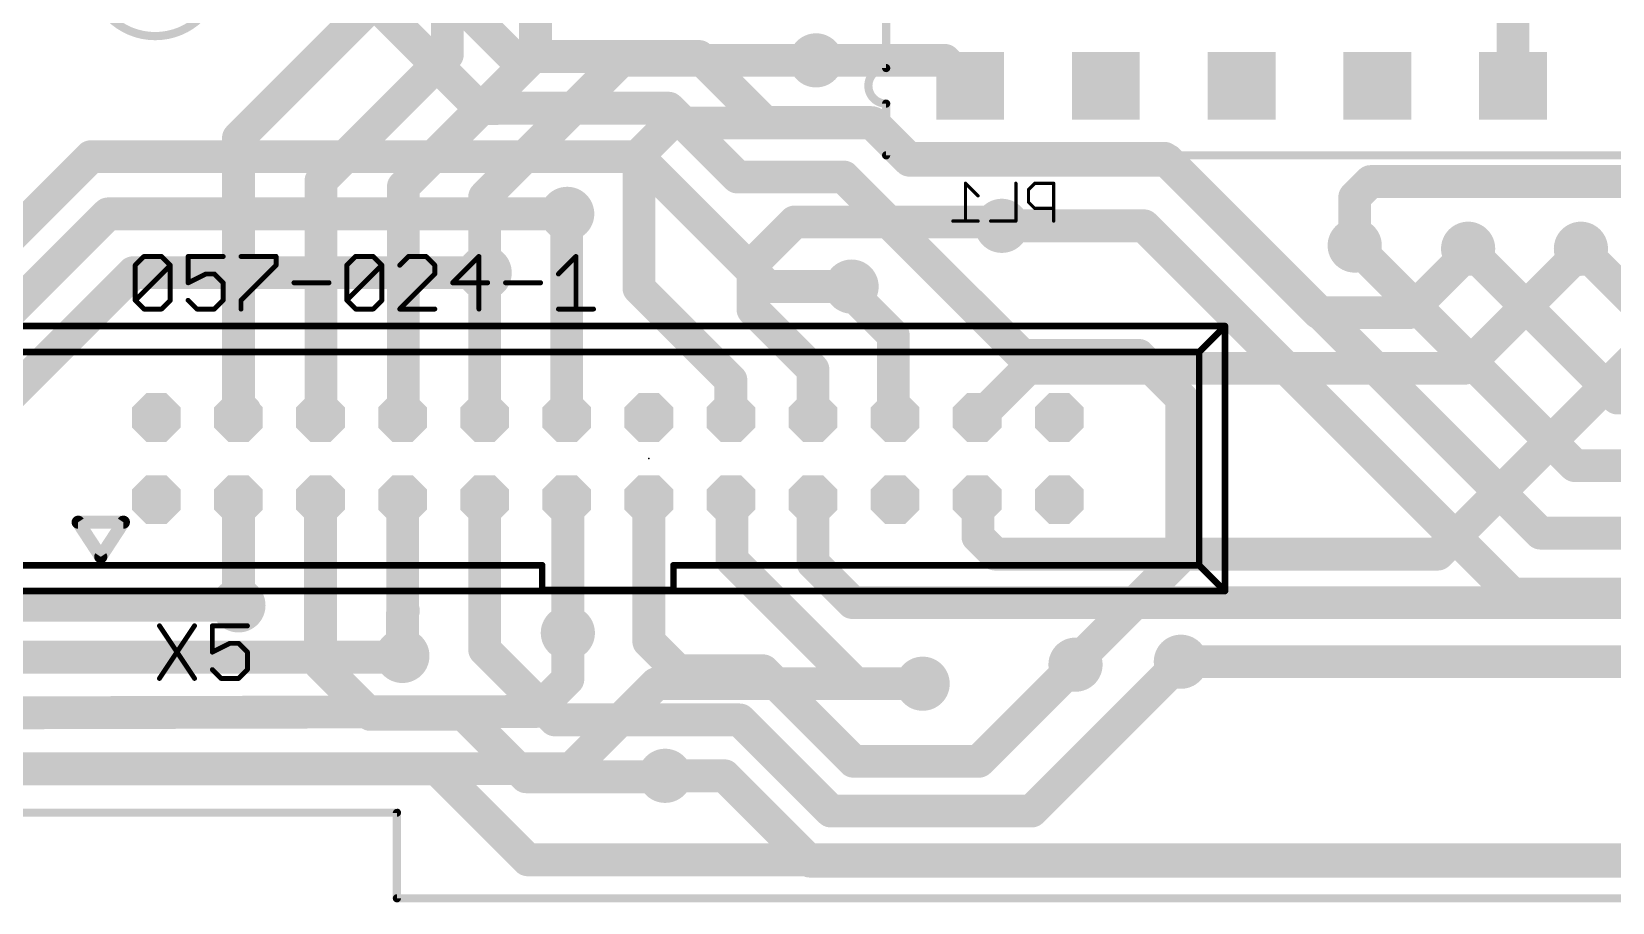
# Model space of a CAD drawing. Extents: x -4 to 118, y -3 to 69.
# Drawn here: x 22.42 to 71.33, y -2.78 to 24.17 of the extents above; entities that cross this region are included whole.
import ezdxf

# ---------------------------------------------------------------- set-up
doc = ezdxf.new("R2010")
doc.units = 0
for name, color, linetype in [('1', 22, 'CONTINUOUS'), ('16', 175, 'CONTINUOUS'), ('17', 82, 'CONTINUOUS'), ('18', 82, 'CONTINUOUS'), ('20', 7, 'CONTINUOUS'), ('21', 253, 'CONTINUOUS'), ('22', 253, 'CONTINUOUS'), ('23', 7, 'CONTINUOUS'), ('25', 253, 'CONTINUOUS'), ('26', 253, 'CONTINUOUS'), ('27', 253, 'CONTINUOUS')]:
    doc.layers.add(name, color=color, linetype=linetype)

# ---------------------------------------------------------------- blocks, each defined once
blk = doc.blocks.new('SQUAREP')
blk.add_solid([(-0.5, -0.5), (0.5, -0.5), (-0.5, 0.5), (0.5, 0.5)])
blk = doc.blocks.new('OCTAGONP')
at = {"const_width": 0.5}
blk.add_lwpolyline([(-0.25, -0.1036), (-0.25, 0.1036), (-0.1036, 0.25), (0.1036, 0.25), (0.25, 0.1036), (0.25, -0.1036), (0.1036, -0.25), (-0.1036, -0.25), (-0.25, -0.1036), (-0.25, 0.1036)], dxfattribs=at)
blk = doc.blocks.new('ROUNDV')
at = {"const_width": 0.5}
blk.add_lwpolyline([(0, -0.25, 1), (0, 0.25, 1), (0, -0.25)], format="xyb", dxfattribs=at)

msp = doc.modelspace()

# ---------------------------------------------------------------- linework, layer by layer
at = {"layer": '1', "const_width": 1.016}
for points in [[(35.28, 25.43), (37.31, 23.4)], [(32.92, 25.17), (36.29, 21.8)], [(68.26, 22.492), (68.26, 24.73)], [(43.07, 23.4), (37.31, 23.4)], [(45.115, 21.355), (43.07, 23.4)], [(46.69, 23.28), (50.672, 23.28)], [(50.672, 23.28), (51.46, 22.492)], [(36.29, 21.8), (36.81, 21.8)], [(36.29, 21.79), (36.8, 21.79)], [(36.81, 21.8), (36.8, 21.79)], [(42.13, 21.8), (36.81, 21.8)], [(44.26, 19.67), (42.13, 21.8)], [(45.115, 21.355), (48.415, 21.355)], [(48.415, 21.355), (49.58, 20.19)], [(18.17, 14.22), (24.25, 20.3)], [(41.18, 20.3), (24.25, 20.3)], [(45.2, 16.28), (41.18, 20.3)], [(49.58, 20.19), (57.57, 20.19)], [(57.57, 20.19), (69.11, 8.65)], [(47.55, 19.67), (44.26, 19.67)], [(53.07, 14.15), (47.55, 19.67)], [(24.78, 18.53), (17.92, 11.67)], [(38.99, 18.53), (24.78, 18.53)], [(52.44, 18.16), (56.84, 18.16)], [(56.84, 18.16), (68.24, 6.76)], [(70.17, 10.74), (63.36, 17.55)], [(66.87, 17.45), (67.04, 17.45)], [(71.49, 12.83), (66.87, 17.45)], [(70.36, 17.45), (70.6, 17.45)], [(72.9, 14.91), (70.36, 17.45)], [(25.56, 16.71), (21.42, 12.57)], [(36.436, 16.71), (25.56, 16.71)], [(47.79, 16.28), (45.2, 16.28)], [(56.68, 14.15), (53.07, 14.15)], [(58.01, 12.82), (56.68, 14.15)], [(58.01, 12.82), (58.01, 7.97)], [(74.23, 12.83), (71.49, 12.83)], [(72.28, 10.74), (70.17, 10.74)], [(74.51, 8.65), (69.11, 8.65)], [(58.02, 7.96), (54.72, 4.66)], [(58.01, 7.97), (58.02, 7.96)], [(21.73, 6.414), (28.816, 6.414)], [(68.24, 6.76), (75.17, 6.76)], [(39.01, 4.13), (39.01, 5.56)], [(16.46, 4.81), (33.85, 4.81)], [(33.85, 4.81), (33.89, 4.85)], [(54.72, 4.58), (54.72, 4.66)], [(57.98, 4.67), (75.61, 4.67)], [(38.01, 3.13), (39.01, 4.13)], [(41.75, 3.99), (39.12, 1.36)], [(49.99, 3.99), (41.75, 3.99)], [(18.28, 3.08), (38.01, 3.13)], [(39.12, 1.36), (6.14, 1.36)], [(42.02, 1.14), (43.86, 1.14)], [(43.86, 1.14), (46.5, -1.5)], [(46.5, -1.5), (86.88, -1.5)]]:
    msp.add_lwpolyline(points, dxfattribs=at)
at = {"layer": '1', "const_width": 0.508}
for points in [[(37.31, 23.654, 1), (37.31, 23.146)], [(37.1304, 23.2204, 1), (37.4896, 23.5796)], [(43.2496, 23.5796, 1), (42.8904, 23.2204)], [(43.07, 23.146, 1), (43.07, 23.654)], [(46.69, 23.534, 1), (46.69, 23.026)], [(50.8516, 23.4596, 1), (50.4924, 23.1004)], [(50.672, 23.026, 1), (50.672, 23.534)], [(51.2804, 22.3124, 1), (51.6396, 22.6716)], [(68.006, 22.492, 1), (68.514, 22.492)], [(36.29, 22.054, 1), (36.29, 21.546)], [(36.29, 22.044, 1), (36.29, 21.536)], [(36.1104, 21.6204, 1), (36.4696, 21.9796)], [(36.6204, 21.9696, 1), (36.9796, 21.6104)], [(36.81, 22.054, 1), (36.81, 21.546)], [(36.9896, 21.6204, 1), (36.6304, 21.9796)], [(36.8, 21.536, 1), (36.8, 22.044)], [(36.81, 21.546, 1), (36.81, 22.054)], [(42.3096, 21.9796, 1), (41.9504, 21.6204)], [(42.13, 21.546, 1), (42.13, 22.054)], [(45.115, 21.609, 1), (45.115, 21.101)], [(44.9354, 21.1754, 1), (45.2946, 21.5346)], [(48.5946, 21.5346, 1), (48.2354, 21.1754)], [(48.415, 21.101, 1), (48.415, 21.609)], [(24.25, 20.554, 1), (24.25, 20.046)], [(24.4296, 20.1204, 1), (24.0704, 20.4796)], [(41.3596, 20.4796, 1), (41.0004, 20.1204)], [(41.18, 20.046, 1), (41.18, 20.554)], [(49.58, 20.444, 1), (49.58, 19.936)], [(49.4004, 20.0104, 1), (49.7596, 20.3696)], [(57.7496, 20.3696, 1), (57.3904, 20.0104)], [(57.57, 19.936, 1), (57.57, 20.444)], [(44.26, 19.924, 1), (44.26, 19.416)], [(44.0804, 19.4904, 1), (44.4396, 19.8496)], [(47.7296, 19.8496, 1), (47.3704, 19.4904)], [(47.55, 19.416, 1), (47.55, 19.924)], [(24.78, 18.784, 1), (24.78, 18.276)], [(24.9596, 18.3504, 1), (24.6004, 18.7096)], [(38.99, 18.276, 1), (38.99, 18.784)], [(52.44, 18.414, 1), (52.44, 17.906)], [(57.0196, 18.3396, 1), (56.6604, 17.9804)], [(56.84, 17.906, 1), (56.84, 18.414)], [(63.5396, 17.7296, 1), (63.1804, 17.3704)], [(66.87, 17.704, 1), (66.87, 17.196)], [(67.0496, 17.6296, 1), (66.6904, 17.2704)], [(67.04, 17.196, 1), (67.04, 17.704)], [(70.36, 17.704, 1), (70.36, 17.196)], [(70.5396, 17.6296, 1), (70.1804, 17.2704)], [(70.6, 17.196, 1), (70.6, 17.704)], [(25.56, 16.964, 1), (25.56, 16.456)], [(25.7396, 16.5304, 1), (25.3804, 16.8896)], [(36.436, 16.456, 1), (36.436, 16.964)], [(45.2, 16.534, 1), (45.2, 16.026)], [(45.0204, 16.1004, 1), (45.3796, 16.4596)], [(47.79, 16.026, 1), (47.79, 16.534)], [(53.07, 14.404, 1), (53.07, 13.896)], [(52.8904, 13.9704, 1), (53.2496, 14.3296)], [(56.8596, 14.3296, 1), (56.5004, 13.9704)], [(56.68, 13.896, 1), (56.68, 14.404)], [(58.264, 12.82, 1), (57.756, 12.82)], [(57.8304, 12.6404, 1), (58.1896, 12.9996)], [(71.49, 13.084, 1), (71.49, 12.576)], [(71.3104, 12.6504, 1), (71.6696, 13.0096)], [(70.17, 10.994, 1), (70.17, 10.486)], [(69.9904, 10.5604, 1), (70.3496, 10.9196)], [(69.11, 8.904, 1), (69.11, 8.396)], [(68.9304, 8.4704, 1), (69.2896, 8.8296)], [(58.1896, 8.1496, 1), (57.8304, 7.7904)], [(58.1996, 7.7804, 1), (57.8404, 8.1396)], [(57.8404, 7.7804, 1), (58.1996, 8.1396)], [(57.756, 7.97, 1), (58.264, 7.97)], [(28.816, 6.16, 1), (28.816, 6.668)], [(68.24, 7.014, 1), (68.24, 6.506)], [(68.0604, 6.5804, 1), (68.4196, 6.9396)], [(39.264, 5.56, 1), (38.756, 5.56)], [(33.6704, 4.9896, 1), (34.0296, 4.6304)], [(34.0696, 4.6704, 1), (33.7104, 5.0296)], [(33.85, 4.556, 1), (33.85, 5.064)], [(54.974, 4.66, 1), (54.466, 4.66)], [(54.5404, 4.8396, 1), (54.8996, 4.4804)], [(57.98, 4.924, 1), (57.98, 4.416)], [(39.1896, 3.9504, 1), (38.8304, 4.3096)], [(41.75, 4.244, 1), (41.75, 3.736)], [(41.9296, 3.8104, 1), (41.5704, 4.1696)], [(49.99, 3.736, 1), (49.99, 4.244)], [(54.466, 4.58, 1), (54.974, 4.58)], [(38.756, 4.13, 1), (39.264, 4.13)], [(37.8304, 3.3096, 1), (38.1896, 2.9504)], [(38.0106, 2.876, 1), (38.0094, 3.384)], [(38.9404, 1.5396, 1), (39.2996, 1.1804)], [(39.12, 1.106, 1), (39.12, 1.614)], [(42.02, 1.394, 1), (42.02, 0.886)], [(44.0396, 1.3196, 1), (43.6804, 0.9604)], [(43.86, 0.886, 1), (43.86, 1.394)], [(46.5, -1.246, 1), (46.5, -1.754)], [(46.3204, -1.6796, 1), (46.6796, -1.3204)]]:
    msp.add_lwpolyline(points, format="xyb", dxfattribs=at)
at = {"layer": '16', "const_width": 1.016}
for points in [[(35.28, 25.52), (35.28, 23.46)], [(38.01, 25.56), (38.01, 23.46)], [(28.816, 20.876), (33.02, 25.08)], [(35.28, 23.46), (31.37, 19.55)], [(38.01, 23.46), (33.92, 19.37)], [(40.66, 23.28), (36.436, 19.056)], [(46.69, 23.28), (40.66, 23.28)], [(42.2, 21.34), (41.21, 20.35)], [(45.45, 21.34), (42.2, 21.34)], [(48.46, 21.34), (45.45, 21.34)], [(49.55, 20.25), (48.46, 21.34)], [(28.816, 12.228), (28.816, 20.876)], [(41.21, 16.23), (41.21, 20.35)], [(57.47, 20.25), (49.55, 20.25)], [(62.25, 15.47), (57.47, 20.25)], [(31.37, 19.55), (31.37, 12.242)], [(33.92, 19.37), (33.92, 12.252)], [(63.36, 19.04), (63.85, 19.53)], [(63.85, 19.53), (83.67, 19.53)], [(36.436, 19.056), (36.436, 16.71)], [(63.36, 17.55), (63.36, 19.04)], [(38.976, 18.286), (38.99, 18.3)], [(38.976, 12.228), (38.976, 18.286)], [(38.99, 18.3), (38.99, 18.53)], [(44.74, 16.99), (46.03, 18.28)], [(46.03, 18.28), (52.32, 18.28)], [(52.32, 18.28), (52.44, 18.16)], [(63.33, 17.52), (63.36, 17.55)], [(65.03, 15.47), (66.97, 17.41)], [(75.31, 17.38), (65.93, 8)], [(66.75, 13.75), (70.38, 17.38)], [(66.91, 17.41), (66.87, 17.45)], [(66.97, 17.41), (66.91, 17.41)], [(70.38, 17.43), (70.36, 17.45)], [(70.38, 17.38), (70.38, 17.43)], [(36.436, 12.228), (36.436, 16.71)], [(44.74, 15.57), (44.74, 16.99)], [(44.056, 13.384), (41.21, 16.23)], [(47.79, 16.28), (47.79, 16.06)], [(47.79, 16.06), (49.08, 14.77)], [(46.596, 13.714), (44.74, 15.57)], [(62.25, 15.47), (65.03, 15.47)], [(49.08, 14.77), (49.08, 12.284)], [(46.596, 12.228), (46.596, 13.714)], [(51.75, 12.25), (53.25, 13.75)], [(53.25, 13.75), (66.75, 13.75)], [(44.056, 12.228), (44.056, 13.384)], [(29.02, 12.432), (28.816, 12.228)], [(31.37, 12.242), (31.356, 12.228)], [(33.92, 12.252), (33.896, 12.228)], [(44.25, 12.25), (44.056, 12.228)], [(49.08, 12.284), (49.136, 12.228)], [(51.75, 12.25), (51.676, 12.228)], [(28.816, 9.688), (28.816, 6.414)], [(31.5, 9.5), (31.356, 9.688)], [(31.356, 9.688), (31.356, 4.584)], [(33.896, 9.688), (33.896, 6.274)], [(36.436, 9.688), (36.436, 5.044)], [(39.01, 9.654), (38.976, 9.688)], [(39.01, 5.56), (39.01, 9.654)], [(41.516, 9.688), (41.516, 5.294)], [(44.09, 9.654), (44.056, 9.688)], [(44.09, 7.82), (44.09, 9.654)], [(46.596, 7.724), (46.596, 9.688)], [(51.7, 9.664), (51.676, 9.688)], [(51.7, 8.54), (51.7, 9.664)], [(51.7, 8.54), (52.24, 8)], [(47.92, 3.99), (44.09, 7.82)], [(65.93, 8), (52.24, 8)], [(46.596, 7.724), (47.82, 6.5)], [(28.816, 6.414), (28.83, 6.4)], [(47.82, 6.5), (74.9, 6.5)], [(33.896, 6.274), (33.89, 4.85)], [(33.896, 6.274), (33.92, 6.25)], [(36.436, 5.044), (38.61, 2.87)], [(41.516, 5.294), (42.42, 4.39)], [(31.356, 4.584), (32.9, 3.04)], [(42.42, 4.39), (45.05, 4.39)], [(45.05, 4.39), (47.85, 1.59)], [(51.73, 1.59), (54.72, 4.58)], [(53.36, 0.05), (57.98, 4.67)], [(49.99, 3.99), (47.92, 3.99)], [(32.9, 3.04), (35.79, 3.04)], [(35.79, 3.04), (37.72, 1.11)], [(38.61, 2.87), (44.33, 2.87)], [(44.33, 2.87), (47.15, 0.05)], [(47.85, 1.59), (51.73, 1.59)], [(21.9, 1.35), (35, 1.35)], [(35, 1.35), (35, 1.31)], [(35, 1.31), (37.77, -1.46)], [(37.72, 1.11), (41.99, 1.11)], [(41.99, 1.11), (42.02, 1.14)], [(47.15, 0.05), (53.36, 0.05)], [(37.77, -1.46), (86.81, -1.46)]]:
    msp.add_lwpolyline(points, dxfattribs=at)
at = {"layer": '16', "const_width": 0.508}
for points in [[(35.026, 23.46, 1), (35.534, 23.46)], [(35.4596, 23.2804, 1), (35.1004, 23.6396)], [(37.756, 23.46, 1), (38.264, 23.46)], [(38.1896, 23.2804, 1), (37.8304, 23.6396)], [(40.66, 23.534, 1), (40.66, 23.026)], [(40.8396, 23.1004, 1), (40.4804, 23.4596)], [(46.69, 23.026, 1), (46.69, 23.534)], [(42.2, 21.594, 1), (42.2, 21.086)], [(42.3796, 21.1604, 1), (42.0204, 21.5196)], [(45.45, 21.594, 1), (45.45, 21.086)], [(45.45, 21.086, 1), (45.45, 21.594)], [(48.6396, 21.5196, 1), (48.2804, 21.1604)], [(48.46, 21.086, 1), (48.46, 21.594)], [(29.07, 20.876, 1), (28.562, 20.876)], [(28.6364, 21.0556, 1), (28.9956, 20.6964)], [(41.464, 20.35, 1), (40.956, 20.35)], [(41.0304, 20.5296, 1), (41.3896, 20.1704)], [(49.55, 20.504, 1), (49.55, 19.996)], [(49.3704, 20.0704, 1), (49.7296, 20.4296)], [(57.6496, 20.4296, 1), (57.2904, 20.0704)], [(57.47, 19.996, 1), (57.47, 20.504)], [(31.624, 19.55, 1), (31.116, 19.55)], [(31.1904, 19.7296, 1), (31.5496, 19.3704)], [(34.174, 19.37, 1), (33.666, 19.37)], [(33.7404, 19.5496, 1), (34.0996, 19.1904)], [(63.85, 19.784, 1), (63.85, 19.276)], [(64.0296, 19.3504, 1), (63.6704, 19.7096)], [(36.69, 19.056, 1), (36.182, 19.056)], [(36.2564, 19.2356, 1), (36.6156, 18.8764)], [(63.614, 19.04, 1), (63.106, 19.04)], [(63.1804, 19.2196, 1), (63.5396, 18.8604)], [(39.23, 18.286, 1), (38.722, 18.286)], [(38.7964, 18.4656, 1), (39.1556, 18.1064)], [(39.244, 18.53, 1), (38.736, 18.53)], [(39.1696, 18.1204, 1), (38.8104, 18.4796)], [(46.03, 18.534, 1), (46.03, 18.026)], [(46.2096, 18.1004, 1), (45.8504, 18.4596)], [(52.4996, 18.4596, 1), (52.1404, 18.1004)], [(52.2604, 17.9804, 1), (52.6196, 18.3396)], [(52.32, 18.026, 1), (52.32, 18.534)], [(38.736, 18.3, 1), (39.244, 18.3)], [(63.1504, 17.6996, 1), (63.5096, 17.3404)], [(63.106, 17.55, 1), (63.614, 17.55)], [(63.5396, 17.3704, 1), (63.1804, 17.7296)], [(67.0496, 17.6296, 1), (66.6904, 17.2704)], [(66.91, 17.664, 1), (66.91, 17.156)], [(66.7304, 17.2304, 1), (67.0896, 17.5896)], [(67.1496, 17.2304, 1), (66.7904, 17.5896)], [(66.97, 17.156, 1), (66.97, 17.664)], [(70.5396, 17.6296, 1), (70.1804, 17.2704)], [(70.634, 17.43, 1), (70.126, 17.43)], [(70.126, 17.38, 1), (70.634, 17.38)], [(70.5596, 17.2004, 1), (70.2004, 17.5596)], [(70.2004, 17.2504, 1), (70.5596, 17.6096)], [(36.69, 16.71, 1), (36.182, 16.71)], [(44.994, 16.99, 1), (44.486, 16.99)], [(44.5604, 17.1696, 1), (44.9196, 16.8104)], [(36.182, 16.71, 1), (36.69, 16.71)], [(41.3896, 16.4096, 1), (41.0304, 16.0504)], [(48.044, 16.28, 1), (47.536, 16.28)], [(40.956, 16.23, 1), (41.464, 16.23)], [(47.9696, 16.2396, 1), (47.6104, 15.8804)], [(47.536, 16.06, 1), (48.044, 16.06)], [(44.9196, 15.7496, 1), (44.5604, 15.3904)], [(44.486, 15.57, 1), (44.994, 15.57)], [(62.25, 15.724, 1), (62.25, 15.216)], [(62.0704, 15.2904, 1), (62.4296, 15.6496)], [(64.8504, 15.6496, 1), (65.2096, 15.2904)], [(65.03, 15.216, 1), (65.03, 15.724)], [(49.334, 14.77, 1), (48.826, 14.77)], [(48.9004, 14.5904, 1), (49.2596, 14.9496)], [(46.85, 13.714, 1), (46.342, 13.714)], [(53.25, 14.004, 1), (53.25, 13.496)], [(53.4296, 13.5704, 1), (53.0704, 13.9296)], [(66.75, 13.496, 1), (66.75, 14.004)], [(44.31, 13.384, 1), (43.802, 13.384)], [(43.8764, 13.2044, 1), (44.2356, 13.5636)], [(46.4164, 13.5344, 1), (46.7756, 13.8936)], [(66.5704, 13.9296, 1), (66.9296, 13.5704)], [(29.1996, 12.2524, 1), (28.8404, 12.6116)], [(31.5496, 12.0624, 1), (31.1904, 12.4216)], [(34.0996, 12.0724, 1), (33.7404, 12.4316)], [(44.0274, 12.4804, 1), (44.0846, 11.9756)], [(44.2786, 11.9976, 1), (44.2214, 12.5024)], [(49.2596, 12.4636, 1), (48.9004, 12.1044)], [(51.6036, 12.4715, 1), (51.7484, 11.9845)], [(51.8224, 12.0065, 1), (51.6776, 12.4935)], [(28.6364, 12.4076, 1), (28.9956, 12.0484)], [(28.562, 12.228, 1), (29.07, 12.228)], [(31.1764, 12.4076, 1), (31.5356, 12.0484)], [(31.116, 12.242, 1), (31.624, 12.242)], [(33.7164, 12.4076, 1), (34.0756, 12.0484)], [(33.666, 12.252, 1), (34.174, 12.252)], [(36.182, 12.228, 1), (36.69, 12.228)], [(38.722, 12.228, 1), (39.23, 12.228)], [(43.802, 12.228, 1), (44.31, 12.228)], [(46.342, 12.228, 1), (46.85, 12.228)], [(48.826, 12.284, 1), (49.334, 12.284)], [(48.9564, 12.0484, 1), (49.3156, 12.4076)], [(51.5704, 12.4296, 1), (51.9296, 12.0704)], [(29.07, 9.688, 1), (28.562, 9.688)], [(31.5576, 9.8425, 1), (31.1544, 9.5335)], [(31.61, 9.688, 1), (31.102, 9.688)], [(31.2984, 9.3455, 1), (31.7016, 9.6545)], [(34.15, 9.688, 1), (33.642, 9.688)], [(36.69, 9.688, 1), (36.182, 9.688)], [(39.1556, 9.8676, 1), (38.7964, 9.5084)], [(39.264, 9.654, 1), (38.756, 9.654)], [(38.8304, 9.4744, 1), (39.1896, 9.8336)], [(41.77, 9.688, 1), (41.262, 9.688)], [(44.2356, 9.8676, 1), (43.8764, 9.5084)], [(44.344, 9.654, 1), (43.836, 9.654)], [(43.9104, 9.4744, 1), (44.2696, 9.8336)], [(46.85, 9.688, 1), (46.342, 9.688)], [(51.8556, 9.8676, 1), (51.4964, 9.5084)], [(51.954, 9.664, 1), (51.446, 9.664)], [(51.5204, 9.4844, 1), (51.8796, 9.8436)], [(51.8796, 8.7196, 1), (51.5204, 8.3604)], [(44.2696, 7.9996, 1), (43.9104, 7.6404)], [(51.446, 8.54, 1), (51.954, 8.54)], [(52.24, 8.254, 1), (52.24, 7.746)], [(52.0604, 7.8204, 1), (52.4196, 8.1796)], [(65.7504, 8.1796, 1), (66.1096, 7.8204)], [(65.93, 7.746, 1), (65.93, 8.254)], [(43.836, 7.82, 1), (44.344, 7.82)], [(46.7756, 7.9036, 1), (46.4164, 7.5444)], [(46.342, 7.724, 1), (46.85, 7.724)], [(28.9956, 6.5936, 1), (28.6364, 6.2344)], [(47.82, 6.754, 1), (47.82, 6.246)], [(47.6404, 6.3204, 1), (47.9996, 6.6796)], [(28.562, 6.414, 1), (29.07, 6.414)], [(28.6504, 6.2204, 1), (29.0096, 6.5796)], [(34.0756, 6.4536, 1), (33.7164, 6.0944)], [(34.15, 6.2729, 1), (33.642, 6.2751)], [(33.642, 6.274, 1), (34.15, 6.274)], [(33.7404, 6.0704, 1), (34.0996, 6.4296)], [(36.6156, 5.2236, 1), (36.2564, 4.8644)], [(38.756, 5.56, 1), (39.264, 5.56)], [(41.6956, 5.4736, 1), (41.3364, 5.1144)], [(41.262, 5.294, 1), (41.77, 5.294)], [(31.5356, 4.7636, 1), (31.1764, 4.4044)], [(33.636, 4.8511, 1), (34.144, 4.8489)], [(36.182, 5.044, 1), (36.69, 5.044)], [(42.42, 4.644, 1), (42.42, 4.136)], [(45.2296, 4.5696, 1), (44.8704, 4.2104)], [(45.05, 4.136, 1), (45.05, 4.644)], [(54.8996, 4.4004, 1), (54.5404, 4.7596)], [(58.1596, 4.4904, 1), (57.8004, 4.8496)], [(31.102, 4.584, 1), (31.61, 4.584)], [(42.2404, 4.2104, 1), (42.5996, 4.5696)], [(47.92, 4.244, 1), (47.92, 3.736)], [(47.7404, 3.8104, 1), (48.0996, 4.1696)], [(49.99, 3.736, 1), (49.99, 4.244)], [(32.9, 3.294, 1), (32.9, 2.786)], [(32.7204, 2.8604, 1), (33.0796, 3.2196)], [(35.9696, 3.2196, 1), (35.6104, 2.8604)], [(35.79, 2.786, 1), (35.79, 3.294)], [(38.61, 3.124, 1), (38.61, 2.616)], [(38.4304, 2.6904, 1), (38.7896, 3.0496)], [(44.5096, 3.0496, 1), (44.1504, 2.6904)], [(44.33, 2.616, 1), (44.33, 3.124)], [(47.85, 1.844, 1), (47.85, 1.336)], [(47.6704, 1.4104, 1), (48.0296, 1.7696)], [(51.5504, 1.7696, 1), (51.9096, 1.4104)], [(51.73, 1.336, 1), (51.73, 1.844)], [(35.254, 1.35, 1), (34.746, 1.35)], [(35.1796, 1.4896, 1), (34.8204, 1.1304)], [(34.746, 1.31, 1), (35.254, 1.31)], [(35, 1.096, 1), (35, 1.604)], [(37.72, 1.364, 1), (37.72, 0.856)], [(37.5404, 0.9304, 1), (37.8996, 1.2896)], [(41.8104, 1.2896, 1), (42.1696, 0.9304)], [(42.1996, 0.9604, 1), (41.8404, 1.3196)], [(41.99, 0.856, 1), (41.99, 1.364)], [(47.15, 0.304, 1), (47.15, -0.204)], [(53.36, -0.204, 1), (53.36, 0.304)], [(46.9704, -0.1296, 1), (47.3296, 0.2296)], [(53.1804, 0.2296, 1), (53.5396, -0.1296)], [(37.77, -1.206, 1), (37.77, -1.714)], [(37.5904, -1.6396, 1), (37.9496, -1.2804)]]:
    msp.add_lwpolyline(points, format="xyb", dxfattribs=at)
at = {"layer": '20'}
for points, const_width in [([(26.24, 24.03, 1), (26.24, 28.03, 1), (26.24, 24.03)], 0.254), ([(33.7835, -0.01, 1), (33.6565, -0.01)], 0.127), ([(33.72, -0.0635, 1), (33.72, 0.0635)], 0.127), ([(33.72, -2.5865, 1), (33.72, -2.7135)], 0.127), ([(33.6565, -2.65, 1), (33.7835, -2.65)], 0.127)]:
    msp.add_lwpolyline(points, format="xyb", dxfattribs=dict(at, const_width=const_width))
at = {"layer": '20', "const_width": 0.254}
for points in [[(0, 0), (33.72, 0)], [(33.72, -0.01), (33.72, -2.65)], [(33.72, -2.65), (91.19, -2.65)]]:
    msp.add_lwpolyline(points, dxfattribs=at)
at = {"layer": '21'}
for points, const_width in [([(59.346, 15.058), (21.146, 15.058)], 0.2032), ([(59.346, 15.058), (58.546, 14.258)], 0.2032), ([(59.346, 6.858), (59.346, 15.058)], 0.2032), ([(21.946, 14.258), (58.546, 14.258)], 0.2032), ([(58.546, 14.258), (58.546, 7.658)], 0.2032), ([(23.856, 8.988), (24.556, 7.918)], 0.4064), ([(25.256, 8.988), (23.856, 8.988)], 0.4064), ([(24.556, 7.918), (25.256, 8.988)], 0.4064), ([(21.958, 7.656), (38.214, 7.656)], 0.2032), ([(38.214, 6.894), (38.214, 7.656)], 0.2032), ([(42.278, 6.894), (42.278, 7.656)], 0.2032), ([(42.278, 7.656), (58.534, 7.656)], 0.2032), ([(58.546, 7.658), (59.346, 6.858)], 0.2032), ([(21.146, 6.858), (59.346, 6.858)], 0.2032), ([(42.278, 6.894), (38.214, 6.894)], 0.2032)]:
    msp.add_lwpolyline(points, dxfattribs=dict(at, const_width=const_width))
for points, const_width in [([(59.3968, 15.058, 1), (59.2952, 15.058)], 0.1016), ([(59.3819, 15.0221, 1), (59.3101, 15.0939)], 0.1016), ([(59.346, 15.0072, 1), (59.346, 15.1088)], 0.1016), ([(58.5968, 14.258, 1), (58.4952, 14.258)], 0.1016), ([(58.5101, 14.2939, 1), (58.5819, 14.2221)], 0.1016), ([(58.546, 14.2072, 1), (58.546, 14.3088)], 0.1016), ([(23.941, 9.0436, 1), (23.771, 8.9324)], 0.2032), ([(23.856, 9.0896, 1), (23.856, 8.8864)], 0.2032), ([(25.341, 8.9324, 1), (25.171, 9.0436)], 0.2032), ([(25.256, 8.8864, 1), (25.256, 9.0896)], 0.2032), ([(24.471, 7.9736, 1), (24.641, 7.8624)], 0.2032), ([(24.471, 7.8624, 1), (24.641, 7.9736)], 0.2032), ([(38.2648, 7.656, 1), (38.1632, 7.656)], 0.1016), ([(38.214, 7.6052, 1), (38.214, 7.7068)], 0.1016), ([(42.3288, 7.656, 1), (42.2272, 7.656)], 0.1016), ([(42.278, 7.7068, 1), (42.278, 7.6052)], 0.1016), ([(58.5819, 7.6939, 1), (58.5101, 7.6221)], 0.1016), ([(58.4952, 7.658, 1), (58.5968, 7.658)], 0.1016), ([(58.534, 7.6052, 1), (58.534, 7.7068)], 0.1016), ([(38.214, 6.9448, 1), (38.214, 6.8432)], 0.1016), ([(38.1632, 6.894, 1), (38.2648, 6.894)], 0.1016), ([(42.2272, 6.894, 1), (42.3288, 6.894)], 0.1016), ([(42.278, 6.8432, 1), (42.278, 6.9448)], 0.1016), ([(59.2952, 6.858, 1), (59.3968, 6.858)], 0.1016), ([(59.3101, 6.8221, 1), (59.3819, 6.8939)], 0.1016), ([(59.346, 6.8072, 1), (59.346, 6.9088)], 0.1016)]:
    msp.add_lwpolyline(points, format="xyb", dxfattribs=dict(at, const_width=const_width))
at = {"layer": '22', "const_width": 0.254}
for points in [[(48.86, 29.742), (48.86, 23.042)], [(48.86, 21.942), (48.86, 20.342)], [(48.86, 20.342), (83.46, 20.342)]]:
    msp.add_lwpolyline(points, dxfattribs=at)
at = {"layer": '22'}
for points, const_width in [([(48.86, 23.042, 1), (48.86, 21.942)], 0.254), ([(48.7965, 23.042, 1), (48.9235, 23.042)], 0.127), ([(48.86, 22.9785, 1), (48.86, 23.1055)], 0.127), ([(48.9235, 21.942, 1), (48.7965, 21.942)], 0.127), ([(48.86, 21.8785, 1), (48.86, 22.0055)], 0.127), ([(48.86, 20.4055, 1), (48.86, 20.2785)], 0.127), ([(48.7965, 20.342, 1), (48.9235, 20.342)], 0.127)]:
    msp.add_lwpolyline(points, format="xyb", dxfattribs=dict(at, const_width=const_width))
at = {"layer": '23'}
msp.add_point((41.516, 10.958), dxfattribs=at)
at = {"layer": '25', "const_width": 0.1524}
for points in [[(26.3722, 5.7812), (27.4569, 4.1542)], [(27.4569, 5.7812), (26.3722, 4.1542)], [(29.094, 5.7812), (28.0094, 5.7812)], [(28.0094, 5.7812), (28.0094, 4.9677)], [(28.0094, 4.9677), (28.5517, 5.2389)], [(28.5517, 5.2389), (28.8229, 5.2389)], [(28.8229, 5.2389), (29.094, 4.9677)], [(29.094, 4.9677), (29.094, 4.4254)], [(28.2805, 4.1542), (28.0094, 4.4254)], [(29.094, 4.4254), (28.8229, 4.1542)], [(28.8229, 4.1542), (28.2805, 4.1542)]]:
    msp.add_lwpolyline(points, dxfattribs=at)
at = {"layer": '25', "const_width": 0.0762}
for points in [[(26.4039, 5.8023, 1), (26.3405, 5.7601)], [(27.4886, 5.7601, 1), (27.4252, 5.8023)], [(28.0094, 5.8193, 1), (28.0094, 5.7431)], [(28.0475, 5.7812, 1), (27.9713, 5.7812)], [(29.094, 5.7431, 1), (29.094, 5.8193)], [(27.9923, 5.0018, 1), (28.0264, 4.9336)], [(27.9713, 4.9677, 1), (28.0475, 4.9677)], [(28.5517, 5.277, 1), (28.5517, 5.2008)], [(28.5687, 5.2048, 1), (28.5346, 5.2729)], [(28.8498, 5.2658, 1), (28.7959, 5.2119)], [(28.8229, 5.2008, 1), (28.8229, 5.277)], [(29.1321, 4.9677, 1), (29.0559, 4.9677)], [(29.0671, 4.9408, 1), (29.121, 4.9946)], [(28.0363, 4.4523, 1), (27.9824, 4.3984)], [(29.0559, 4.4254, 1), (29.1321, 4.4254)], [(29.121, 4.3984, 1), (29.0671, 4.4523)], [(26.3405, 4.1753, 1), (26.4039, 4.1331)], [(27.4252, 4.1331, 1), (27.4886, 4.1753)], [(28.2805, 4.1923, 1), (28.2805, 4.1161)], [(28.2536, 4.1273, 1), (28.3075, 4.1811)], [(28.7959, 4.1811, 1), (28.8498, 4.1273)], [(28.8229, 4.1161, 1), (28.8229, 4.1923)]]:
    msp.add_lwpolyline(points, format="xyb", dxfattribs=at)
at = {"layer": '26', "const_width": 0.0508}
for points in [[(51.3336, 19.4952, 1), (51.2976, 19.4592)], [(51.341, 19.4772, 1), (51.2902, 19.4772)], [(51.6874, 19.0694, 1), (51.7234, 19.1054)], [(52.9002, 19.4772, 1), (52.8494, 19.4772)], [(53.2466, 19.3003, 1), (53.2826, 19.2643)], [(53.29, 19.2823, 1), (53.2392, 19.2823)], [(53.4595, 19.5026, 1), (53.4595, 19.4518)], [(53.4775, 19.4592, 1), (53.4415, 19.4952)], [(54.0696, 19.4772, 1), (54.0188, 19.4772)], [(54.0442, 19.4518, 1), (54.0442, 19.5026)], [(53.2826, 18.9105, 1), (53.2466, 18.8745)], [(53.2392, 18.8925, 1), (53.29, 18.8925)], [(53.4595, 18.723, 1), (53.4595, 18.6722)], [(53.4415, 18.6796, 1), (53.4775, 18.7156)], [(54.0442, 18.6722, 1), (54.0442, 18.723)], [(50.9258, 18.3332, 1), (50.9258, 18.2824)], [(51.2902, 18.3078, 1), (51.341, 18.3078)], [(51.7054, 18.2824, 1), (51.7054, 18.3332)], [(52.0952, 18.3332, 1), (52.0952, 18.2824)], [(52.8494, 18.3078, 1), (52.9002, 18.3078)], [(52.8748, 18.2824, 1), (52.8748, 18.3332)], [(54.0188, 18.3078, 1), (54.0696, 18.3078)]]:
    msp.add_lwpolyline(points, format="xyb", dxfattribs=at)
at = {"layer": '26', "const_width": 0.1016}
for points in [[(51.7054, 19.0874), (51.3156, 19.4772)], [(51.3156, 19.4772), (51.3156, 18.3078)], [(52.8748, 19.4772), (52.8748, 18.3078)], [(53.4595, 19.4772), (53.2646, 19.2823)], [(53.2646, 19.2823), (53.2646, 18.8925)], [(54.0442, 19.4772), (53.4595, 19.4772)], [(54.0442, 18.3078), (54.0442, 19.4772)], [(53.2646, 18.8925), (53.4595, 18.6976)], [(53.4595, 18.6976), (54.0442, 18.6976)], [(51.7054, 18.3078), (50.9258, 18.3078)], [(52.8748, 18.3078), (52.0952, 18.3078)]]:
    msp.add_lwpolyline(points, dxfattribs=at)
at = {"layer": '27', "const_width": 0.1524}
for points in [[(25.6222, 16.94), (25.8934, 17.2112)], [(25.8934, 17.2112), (26.4357, 17.2112)], [(26.4357, 17.2112), (26.7069, 16.94)], [(28.344, 17.2112), (27.2594, 17.2112)], [(27.2594, 17.2112), (27.2594, 16.3977)], [(28.8965, 17.2112), (29.9812, 17.2112)], [(29.9812, 17.2112), (29.9812, 16.94)], [(32.1708, 16.94), (32.442, 17.2112)], [(32.442, 17.2112), (32.9843, 17.2112)], [(32.9843, 17.2112), (33.2555, 16.94)], [(34.0791, 17.2112), (33.808, 16.94)], [(34.6215, 17.2112), (34.0791, 17.2112)], [(34.8926, 16.94), (34.6215, 17.2112)], [(36.2586, 17.2112), (35.4451, 16.3977)], [(36.2586, 15.5842), (36.2586, 17.2112)], [(38.7195, 16.6689), (39.2618, 17.2112)], [(39.2618, 17.2112), (39.2618, 15.5842)], [(25.6222, 15.8554), (25.6222, 16.94)], [(25.6222, 15.8554), (26.7069, 16.94)], [(26.7069, 16.94), (26.7069, 15.8554)], [(27.2594, 16.3977), (27.8017, 16.6689)], [(27.8017, 16.6689), (28.0729, 16.6689)], [(28.0729, 16.6689), (28.344, 16.3977)], [(29.9812, 16.94), (28.8965, 15.8554)], [(32.1708, 15.8554), (32.1708, 16.94)], [(32.1708, 15.8554), (33.2555, 16.94)], [(33.2555, 16.94), (33.2555, 15.8554)], [(33.808, 15.5842), (34.8926, 16.6689)], [(34.8926, 16.6689), (34.8926, 16.94)], [(28.344, 16.3977), (28.344, 15.8554)], [(30.5337, 16.3977), (31.6183, 16.3977)], [(35.4451, 16.3977), (36.5298, 16.3977)], [(37.0823, 16.3977), (38.167, 16.3977)], [(25.8934, 15.5842), (25.6222, 15.8554)], [(26.4357, 15.5842), (25.8934, 15.5842)], [(26.7069, 15.8554), (26.4357, 15.5842)], [(27.5305, 15.5842), (27.2594, 15.8554)], [(28.0729, 15.5842), (27.5305, 15.5842)], [(28.344, 15.8554), (28.0729, 15.5842)], [(28.8965, 15.8554), (28.8965, 15.5842)], [(32.442, 15.5842), (32.1708, 15.8554)], [(32.9843, 15.5842), (32.442, 15.5842)], [(33.2555, 15.8554), (32.9843, 15.5842)], [(34.8926, 15.5842), (33.808, 15.5842)], [(38.7195, 15.5842), (39.8041, 15.5842)]]:
    msp.add_lwpolyline(points, dxfattribs=at)
at = {"layer": '27', "const_width": 0.0762}
for points in [[(25.8934, 17.2493, 1), (25.8934, 17.1731)], [(25.9203, 17.1842, 1), (25.8664, 17.2381)], [(26.4626, 17.2381, 1), (26.4088, 17.1842)], [(26.4357, 17.1731, 1), (26.4357, 17.2493)], [(27.2594, 17.2493, 1), (27.2594, 17.1731)], [(27.2975, 17.2112, 1), (27.2213, 17.2112)], [(28.344, 17.1731, 1), (28.344, 17.2493)], [(28.8965, 17.2493, 1), (28.8965, 17.1731)], [(30.0193, 17.2112, 1), (29.9431, 17.2112)], [(29.9812, 17.1731, 1), (29.9812, 17.2493)], [(32.442, 17.2493, 1), (32.442, 17.1731)], [(32.4689, 17.1842, 1), (32.415, 17.2381)], [(33.0113, 17.2381, 1), (32.9574, 17.1842)], [(32.9843, 17.1731, 1), (32.9843, 17.2493)], [(34.0791, 17.2493, 1), (34.0791, 17.1731)], [(34.1061, 17.1842, 1), (34.0522, 17.2381)], [(34.6484, 17.2381, 1), (34.5945, 17.1842)], [(34.6215, 17.1731, 1), (34.6215, 17.2493)], [(36.2967, 17.2112, 1), (36.2205, 17.2112)], [(36.2856, 17.1842, 1), (36.2317, 17.2381)], [(39.2999, 17.2112, 1), (39.2237, 17.2112)], [(39.2887, 17.1842, 1), (39.2348, 17.2381)], [(25.6603, 16.94, 1), (25.5841, 16.94)], [(25.5953, 16.967, 1), (25.6491, 16.9131)], [(26.745, 16.94, 1), (26.6688, 16.94)], [(26.7338, 16.9131, 1), (26.6799, 16.967)], [(26.6799, 16.9131, 1), (26.7338, 16.967)], [(27.8017, 16.707, 1), (27.8017, 16.6308)], [(27.8187, 16.6348, 1), (27.7846, 16.7029)], [(28.0998, 16.6958, 1), (28.0459, 16.6419)], [(28.0729, 16.6308, 1), (28.0729, 16.707)], [(29.9431, 16.94, 1), (30.0193, 16.94)], [(30.0081, 16.9131, 1), (29.9542, 16.967)], [(32.2089, 16.94, 1), (32.1327, 16.94)], [(32.1439, 16.967, 1), (32.1978, 16.9131)], [(33.2936, 16.94, 1), (33.2174, 16.94)], [(33.2824, 16.9131, 1), (33.2285, 16.967)], [(33.2285, 16.9131, 1), (33.2824, 16.967)], [(33.781, 16.967, 1), (33.8349, 16.9131)], [(34.9307, 16.94, 1), (34.8545, 16.94)], [(34.8545, 16.6689, 1), (34.9307, 16.6689)], [(34.8657, 16.9131, 1), (34.9196, 16.967)], [(34.9196, 16.6419, 1), (34.8657, 16.6958)], [(38.6925, 16.6958, 1), (38.7464, 16.6419)], [(27.2423, 16.4318, 1), (27.2764, 16.3636)], [(27.2213, 16.3977, 1), (27.2975, 16.3977)], [(28.3821, 16.3977, 1), (28.3059, 16.3977)], [(28.3171, 16.3708, 1), (28.371, 16.4246)], [(30.5337, 16.4358, 1), (30.5337, 16.3596)], [(31.6183, 16.3596, 1), (31.6183, 16.4358)], [(35.4451, 16.4358, 1), (35.4451, 16.3596)], [(35.4182, 16.4246, 1), (35.4721, 16.3708)], [(36.5298, 16.3596, 1), (36.5298, 16.4358)], [(37.0823, 16.4358, 1), (37.0823, 16.3596)], [(38.167, 16.3596, 1), (38.167, 16.4358)], [(25.6491, 15.8823, 1), (25.5953, 15.8284)], [(25.5953, 15.8823, 1), (25.6491, 15.8284)], [(25.5841, 15.8554, 1), (25.6603, 15.8554)], [(25.8934, 15.6223, 1), (25.8934, 15.5461)], [(26.4357, 15.5461, 1), (26.4357, 15.6223)], [(26.6688, 15.8554, 1), (26.745, 15.8554)], [(26.7338, 15.8284, 1), (26.6799, 15.8823)], [(27.2863, 15.8823, 1), (27.2324, 15.8284)], [(27.5305, 15.6223, 1), (27.5305, 15.5461)], [(28.0729, 15.5461, 1), (28.0729, 15.6223)], [(28.3059, 15.8554, 1), (28.3821, 15.8554)], [(28.371, 15.8284, 1), (28.3171, 15.8823)], [(28.9346, 15.8554, 1), (28.8584, 15.8554)], [(28.8696, 15.8823, 1), (28.9235, 15.8284)], [(32.1978, 15.8823, 1), (32.1439, 15.8284)], [(32.1439, 15.8823, 1), (32.1978, 15.8284)], [(32.1327, 15.8554, 1), (32.2089, 15.8554)], [(32.442, 15.6223, 1), (32.442, 15.5461)], [(32.9843, 15.5461, 1), (32.9843, 15.6223)], [(33.2174, 15.8554, 1), (33.2936, 15.8554)], [(33.2824, 15.8284, 1), (33.2285, 15.8823)], [(33.808, 15.6223, 1), (33.808, 15.5461)], [(34.8926, 15.5461, 1), (34.8926, 15.6223)], [(38.7195, 15.6223, 1), (38.7195, 15.5461)], [(39.8041, 15.5461, 1), (39.8041, 15.6223)], [(25.8664, 15.5573, 1), (25.9203, 15.6111)], [(26.4088, 15.6111, 1), (26.4626, 15.5573)], [(27.5036, 15.5573, 1), (27.5575, 15.6111)], [(28.0459, 15.6111, 1), (28.0998, 15.5573)], [(28.8584, 15.5842, 1), (28.9346, 15.5842)], [(32.415, 15.5573, 1), (32.4689, 15.6111)], [(32.9574, 15.6111, 1), (33.0113, 15.5573)], [(33.781, 15.6111, 1), (33.8349, 15.5573)], [(36.2205, 15.5842, 1), (36.2967, 15.5842)], [(39.2237, 15.5842, 1), (39.2999, 15.5842)]]:
    msp.add_lwpolyline(points, format="xyb", dxfattribs=at)

# ---------------------------------------------------------------- block references
at = {"layer": '17', "xscale": 2.1, "yscale": 2.1, "rotation": 180}
for p in [(51.46, 22.492), (51.46, 22.492), (55.66, 22.492), (55.66, 22.492), (59.86, 22.492), (59.86, 22.492), (64.06, 22.492), (64.06, 22.492), (68.26, 22.492), (68.26, 22.492)]:
    msp.add_blockref('SQUAREP', p, dxfattribs=at)
at = {"layer": '17', "xscale": 1.508, "yscale": 1.508}
for p in [(26.276, 12.228), (26.276, 12.228), (28.816, 12.228), (28.816, 12.228), (31.356, 12.228), (31.356, 12.228), (33.896, 12.228), (33.896, 12.228), (36.436, 12.228), (36.436, 12.228), (38.976, 12.228), (38.976, 12.228), (41.516, 12.228), (41.516, 12.228), (44.056, 12.228), (44.056, 12.228), (46.596, 12.228), (46.596, 12.228), (49.136, 12.228), (49.136, 12.228), (51.676, 12.228), (51.676, 12.228), (54.216, 12.228), (54.216, 12.228), (26.276, 9.688), (26.276, 9.688), (28.816, 9.688), (28.816, 9.688), (31.356, 9.688), (31.356, 9.688), (33.896, 9.688), (33.896, 9.688), (36.436, 9.688), (36.436, 9.688), (38.976, 9.688), (38.976, 9.688), (41.516, 9.688), (41.516, 9.688), (44.056, 9.688), (44.056, 9.688), (46.596, 9.688), (46.596, 9.688), (49.136, 9.688), (49.136, 9.688), (51.676, 9.688), (51.676, 9.688), (54.216, 9.688), (54.216, 9.688)]:
    msp.add_blockref('OCTAGONP', p, dxfattribs=at)
at = {"layer": '18', "xscale": 1.6764, "yscale": 1.6764}
for p in [(46.69, 23.28), (46.69, 23.28), (38.99, 18.53), (38.99, 18.53), (52.44, 18.16), (52.44, 18.16), (63.36, 17.55), (63.36, 17.55), (66.87, 17.45), (66.87, 17.45), (70.36, 17.45), (70.36, 17.45), (36.436, 16.71), (36.436, 16.71), (47.79, 16.28), (47.79, 16.28), (28.816, 6.414), (28.816, 6.414), (39.01, 5.56), (39.01, 5.56), (33.89, 4.85), (33.89, 4.85), (54.72, 4.58), (54.72, 4.58), (57.98, 4.67), (57.98, 4.67), (49.99, 3.99), (49.99, 3.99), (42.02, 1.14), (42.02, 1.14)]:
    msp.add_blockref('ROUNDV', p, dxfattribs=at)

doc.saveas('drawing.dxf')
